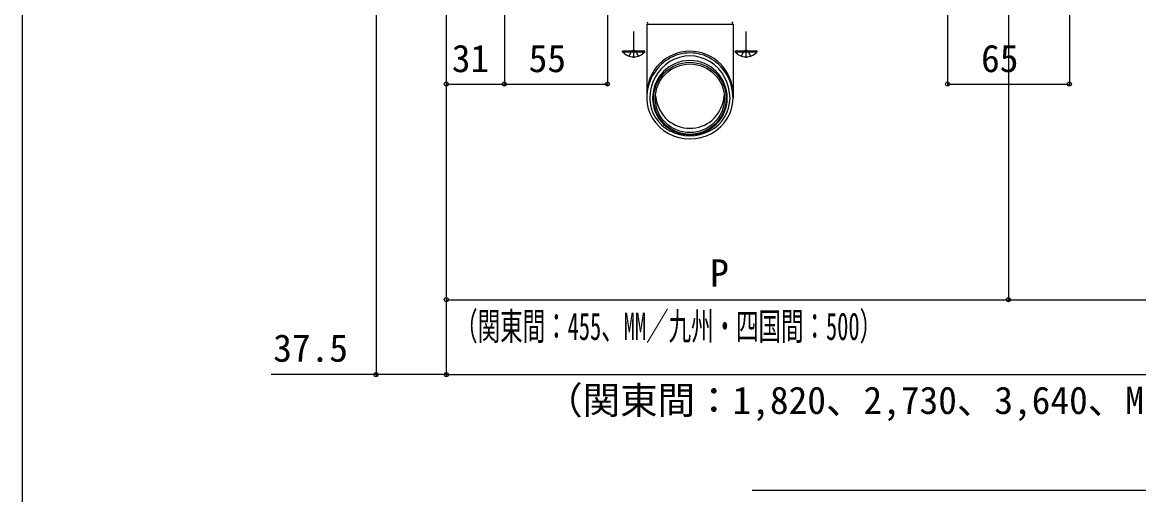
# Model space of a CAD drawing. Units: millimetres, scale not verified. Extents: x -875 to 875, y -1304 to 1296.
# Drawn here: x -875 to -279, y -109 to 143 of the extents above; entities that cross this region are included whole.
import ezdxf
from ezdxf.enums import TextEntityAlignment as Align

# ---------------------------------------------------------------- set-up
doc = ezdxf.new("R2010")
doc.units = ezdxf.units.MM
doc.header["$LTSCALE"] = 8
for name, color, linetype in [('0-5_YKK_13', 4, 'Continuous'), ('0-7_YKK_D', 6, 'Continuous'), ('0-8_YKK_ZWAK', 7, 'Continuous')]:
    doc.layers.add(name, color=color, linetype=linetype)
doc.styles.add('ＭＳ ゴシック', font='')
doc.styles.get('ＭＳ ゴシック').set_extended_font_data('MS Gothic')

msp = doc.modelspace()

# ---------------------------------------------------------------- linework, layer by layer
at = {"layer": '0-5_YKK_13'}
for p, q in [((-548.718, 123.896), (-548.718, 137.895)), ((-541.718, 141.721), (-541.718, 102.304)), ((-541.617, 141.896), (-495.814, 141.896)), ((-495.718, 141.739), (-495.718, 102.304)), ((-488.718, 123.896), (-488.718, 137.895)), ((-542.818, 127.396), (-554.618, 127.396)), ((-554.618, 127.148), (-554.618, 127.396)), ((-554.618, 127.148), (-542.818, 127.148)), ((-551.218, 124.813), (-549.863, 127.53)), ((-548.718, 128.139), (-549.863, 127.53)), ((-548.718, 128.139), (-547.573, 127.53)), ((-546.218, 124.813), (-547.573, 127.53)), ((-542.818, 127.148), (-542.818, 127.396)), ((-482.818, 127.396), (-494.618, 127.396)), ((-494.618, 127.148), (-494.618, 127.396)), ((-494.618, 127.148), (-482.818, 127.148)), ((-491.218, 124.813), (-489.863, 127.53)), ((-488.718, 128.139), (-489.863, 127.53)), ((-488.718, 128.139), (-487.573, 127.53)), ((-486.218, 124.813), (-487.573, 127.53)), ((-482.818, 127.148), (-482.818, 127.396))]:
    msp.add_line(p, q, dxfattribs=at)
for points in [[(-537.024, 103.693), (-536.765, 101.712), (-536.306, 99.842), (-535.699, 98.077), (-534.952, 96.413), (-534.07, 94.842), (-533.06, 93.358), (-531.901, 91.978), (-530.623, 90.684)], [(-506.806, 90.684), (-505.659, 91.82), (-504.621, 93.037), (-503.688, 94.327), (-502.86, 95.689), (-502.136, 97.122), (-501.519, 98.63), (-501.016, 100.219), (-500.63, 101.891), (-500.41, 103.652)]]:
    msp.add_lwpolyline(points, dxfattribs=at)
for centre, radius, start, end in [((-541.518, 141.721), 0.2, 106.56141, 180), ((-541.718, 142.392), 0.5, 286.56141, 73.43859), ((-495.718, 142.396), 0.5, 106.60693, 253.40383), ((-495.918, 141.725), 0.2, 0.00538, 73.40383), ((-548.718, 132.096), 7.7, 219.98312, 320.01688), ((-488.718, 132.096), 7.7, 219.98312, 320.01688), ((-518.714, 104.777), 18.451, 229.80309, 310.19691)]:
    msp.add_arc(centre, radius, start, end, dxfattribs=at)
for centre, major_axis, ratio, start_param, end_param in [((-518.714, 104.483), (-23.004, 0), 0.99602, 3.1415927, 6.2831853), ((-518.714, 102.304), (0, -24.22), 0.949802, 1.5707963, 4.712389), ((-518.714, 102.304), (0, -22.626), 0.945819, 1.5707963, 4.712389), ((-518.714, 102.304), (0, 20.173), 0.986472, 4.712389, 7.8539816), ((-518.714, 102.304), (-23.004, 0), 0.939189, 6.2831853, 9.424778), ((-518.714, 102.304), (-21.4, 0), 0.935104, 6.2831853, 9.424778), ((-518.714, 102.304), (19.9, 0), 0.978676, 3.1415927, 6.2831853)]:
    msp.add_ellipse(centre, major_axis=major_axis, ratio=ratio, start_param=start_param, end_param=end_param, dxfattribs=at)
for major_axis in [(19.3, 0), (-18.4, 0.004)]:
    msp.add_ellipse((-518.714, 102.304), major_axis=major_axis, ratio=0.996195, dxfattribs=at)
at = {"layer": '0-7_YKK_D'}
for p, q in [((-562.718, 300.195), (-562.718, 108.896)), ((-381.218, 270.195), (-381.218, 108.896)), ((-316.218, 270.195), (-316.218, 108.896)), ((-617.718, 235.195), (-617.718, 108.896)), ((-617.718, 235.195), (-617.718, 108.896)), ((-686.219, 229.895), (-686.219, -46.194)), ((-348.718, 154.596), (-348.718, -6.194)), ((-348.718, 154.596), (-348.718, -6.194)), ((-648.718, 148.896), (-648.718, -6.194)), ((-648.718, 148.896), (-648.718, -46.194)), ((-648.718, 148.896), (-648.718, -46.194)), ((-648.718, 148.896), (-648.718, 108.896)), ((-648.718, 109.896), (-617.718, 109.896)), ((-617.718, 109.896), (-562.718, 109.896)), ((-381.218, 109.896), (-316.218, 109.896)), ((-648.718, -5.194), (-348.718, -5.194)), ((-348.718, -5.194), (-48.718, -5.194)), ((-648.718, -45.194), (551.282, -45.194))]:
    msp.add_line(p, q, dxfattribs=at)
for points in [[(-648.718, -45.194), (-686.219, -45.194), (-742.11, -45.194)], [(676.282, -45.194), (603.409, -107.066), (-485.569, -107.066)]]:
    msp.add_lwpolyline(points, dxfattribs=at)
for centre in [(-648.718, 109.896), (-617.718, 109.896), (-617.718, 109.896), (-562.718, 109.896), (-381.218, 109.896), (-316.218, 109.896), (-648.718, -5.194), (-348.718, -5.194), (-348.718, -5.194), (-686.219, -45.194), (-648.718, -45.194), (-648.718, -45.194)]:
    msp.add_circle(centre, 1.075, dxfattribs=at)
at = {"layer": '0-8_YKK_ZWAK'}
msp.add_line((-875, 1245.8), (-875, -1304.2), dxfattribs=at)

# ---------------------------------------------------------------- texts
at = {"layer": '0-7_YKK_D', "style": 'ＭＳ ゴシック'}
for s, p in [('31', (-645.775, 111.896)), ('55', (-604.764, 111.896)), ('65', (-363.321, 111.896)), ('P', (-507.923, -2.694)), ('37.5', (-741.087, -42.694)), ('（関東間：1,820、2,730、3,640、MM：2,000、3,000、4,000、九州・四国間：1,910、2,865、3,820）', (-595.934, -70.603))]:
    msp.add_text(s, height=14.66, dxfattribs=at).set_placement(p, align=Align.BOTTOM_LEFT)
at = {"layer": '0-7_YKK_D', "style": 'ＭＳ ゴシック', "width": 0.6}
msp.add_text('（関東間：455、MM／九州・四国間：500）', height=14.66, dxfattribs=at).set_placement((-643.98, -31.103), align=Align.BOTTOM_LEFT)

doc.saveas('drawing.dxf')
